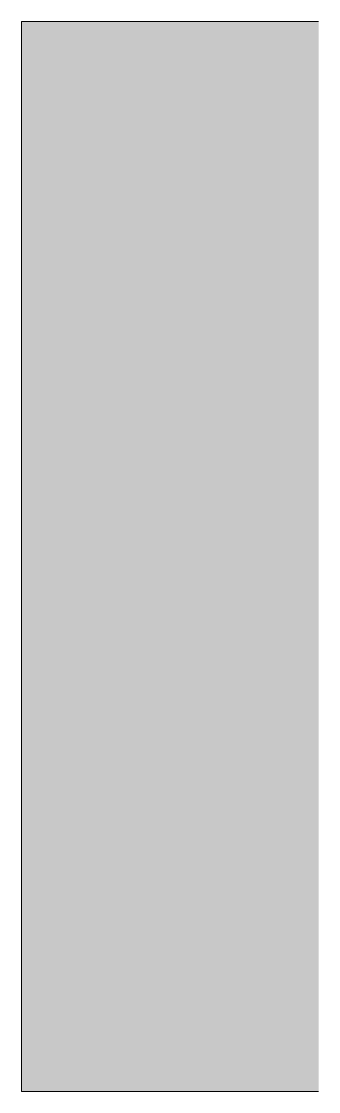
# Model space of a CAD drawing. Header units: centimetres. Extents: x -769.09 to -766.59, y 187.07 to 196.07.
import ezdxf

# ---------------------------------------------------------------- set-up
doc = ezdxf.new("R2010")
doc.units = ezdxf.units.CM
doc.layers.add('E-LITE-EQPM', color=7, linetype='Continuous', lineweight=9)

# ---------------------------------------------------------------- blocks, each defined once
blk = doc.blocks.new('Wannenleuchte frei - 2400lm _ 4000K - Feuchtraumleuchte-1636705-ИЗТОК')
at = {"layer": 'E-LITE-EQPM', "true_color": 0xffd6c1}
blk.add_hatch(color=254, dxfattribs=at).paths.add_polyline_path([(-769.0868, 187.0668), (-766.5868, 187.0668), (-766.5868, 196.0668), (-769.0868, 196.0668), (-769.0868, 194.2189)])
at = {"layer": 'E-LITE-EQPM'}
for p, q in [((-769.0868, 196.0668), (-766.5868, 196.0668)), ((-769.0868, 187.0668), (-769.0868, 196.0668)), ((-769.0868, 187.0668), (-766.5868, 187.0668))]:
    blk.add_line(p, q, dxfattribs=at)

msp = doc.modelspace()

# ---------------------------------------------------------------- block references
at = {"layer": 'E-LITE-EQPM'}
msp.add_blockref('Wannenleuchte frei - 2400lm _ 4000K - Feuchtraumleuchte-1636705-ИЗТОК', (0, 0), dxfattribs=at)

doc.saveas('drawing.dxf')
